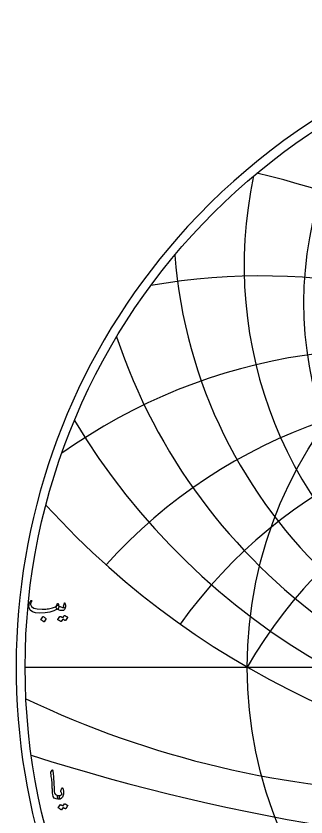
# Model space of a CAD drawing. Header units: millimetres. Extents: x -62 to 62, y -62 to 63.
# Drawn here: x -61.6 to -34.2, y -14.2 to 61.6 of the extents above; entities that cross this region are included whole.
import ezdxf

# ---------------------------------------------------------------- set-up
doc = ezdxf.new("R2010")
doc.units = ezdxf.units.MM
for name, color, linetype in [('CUT_OUTER', 1, 'Continuous'), ('ENGRAVE', 7, 'Continuous'), ('ENGRAVE_FINE', 8, 'Continuous'), ('TEXT', 5, 'Continuous')]:
    doc.layers.add(name, color=color, linetype=linetype)

msp = doc.modelspace()

# ---------------------------------------------------------------- linework, layer by layer
at = {"layer": 'CUT_OUTER'}
for centre, radius, start, end in [((-0.0002, -0.0002), 61.6124, 137.460696, 87.802279), ((-0.0008, 0.0012), 61.6111, 92.196778, 137.461198)]:
    msp.add_arc(centre, radius, start, end, dxfattribs=at)
at = {"layer": 'ENGRAVE'}
msp.add_lwpolyline([(-60.75, 0), (60.75, 0)], dxfattribs=at)
for radius in [60.75, 39.7663]:
    msp.add_circle((0, 0), radius, dxfattribs=at)
for centre, radius, start, end in [((0, 34.4386), 34.4386, 146.229962, 33.770038), ((0, 37.9809), 40.0649, 167.806282, 12.193718), ((0, 42.5685), 46.7481, 184.422486, 355.577514), ((0, 48.6482), 54.9466, 198.487195, 341.512805), ((0, 56.9678), 65.4203, 210.960954, 329.039046), ((0, -22.9591), 45.9182, 30, 150), ((0, -22.9591), 45.9182, 30, 150), ((0, 68.8773), 79.5326, 222.338487, 317.661513), ((-21.3212, 79.5719), 91.4748, 244.518396, 268.848651)]:
    msp.add_arc(centre, radius, start, end, dxfattribs=at)
at = {"layer": 'ENGRAVE_FINE'}
for centre, radius, start, end in [((-54.7232, -22.9591), 71.436, 11.140372, 77.171494), ((-54.7232, -22.9591), 71.436, 11.140372, 77.171494), ((-38.5299, -22.9591), 59.9419, 14.244026, 99.935714), ((-38.5299, -22.9591), 59.9419, 14.244026, 99.935714), ((-26.5109, -22.9591), 53.0217, 17.587954, 125.482575), ((-26.5109, -22.9591), 53.0217, 17.587954, 125.482575), ((-16.7128, -22.9591), 48.8651, 21.252599, 138.119191), ((-16.7128, -22.9591), 48.8651, 21.252599, 138.119191), ((-8.0966, -22.9591), 46.6265, 25.342886, 144.580376), ((-8.0966, -22.9591), 46.6265, 25.342886, 144.580376), ((0, 180.323), 198.0281, 252.309853, 287.690147)]:
    msp.add_arc(centre, radius, start, end, dxfattribs=at)
at = {"layer": 'TEXT'}
for points in [[(-57.6342, 5.8268), (-57.6305, 5.8249), (-57.627, 5.823), (-57.6238, 5.8211), (-57.6208, 5.8192), (-57.6178, 5.817), (-57.6145, 5.8144), (-57.6111, 5.8113), (-57.6073, 5.8077), (-57.5765, 5.7713), (-57.5642, 5.7195), (-57.5707, 5.6525), (-57.5959, 5.5701), (-57.6191, 5.52), (-57.6428, 5.4886), (-57.667, 5.4759), (-57.6917, 5.4819), (-57.7041, 5.4879), (-57.7147, 5.4905), (-57.7233, 5.4898), (-57.73, 5.4858), (-58.0442, 5.3138), (-58.4198, 5.1926), (-58.8567, 5.1222), (-59.3549, 5.1025), (-59.7577, 5.137), (-60.0619, 5.229), (-60.2674, 5.3785), (-60.3742, 5.5854), (-60.3908, 5.6831), (-60.3944, 5.7808), (-60.385, 5.8786), (-60.3627, 5.9763), (-60.3323, 6.0628), (-60.2947, 6.142), (-60.2499, 6.2141), (-60.198, 6.279), (-60.1881, 6.2872), (-60.1778, 6.2924), (-60.1671, 6.2948), (-60.1558, 6.2944), (-60.1453, 6.2898), (-60.1366, 6.2838), (-60.1299, 6.2764), (-60.1251, 6.2675), (-60.123, 6.2589), (-60.1242, 6.2484), (-60.1287, 6.2359), (-60.1366, 6.2216), (-60.1922, 6.1401), (-60.2286, 6.0606), (-60.2459, 5.983), (-60.2439, 5.9073), (-60.1529, 5.7176), (-59.9412, 5.5816), (-59.6087, 5.4992), (-59.1556, 5.4704), (-59.0312, 5.4723), (-58.907, 5.4781), (-58.783, 5.4877), (-58.6593, 5.5011), (-58.5366, 5.5183), (-58.4155, 5.5394), (-58.2961, 5.5643), (-58.1784, 5.5931), (-58.0641, 5.6256), (-57.9705, 5.6582), (-57.8974, 5.6908), (-57.8449, 5.7234), (-57.8247, 5.7406), (-57.8061, 5.7617), (-57.7893, 5.7866), (-57.7741, 5.8153), (-57.7598, 5.8474), (-57.7458, 5.8824), (-57.732, 5.9202), (-57.7185, 5.961), (-57.7132, 5.9734), (-57.7051, 5.984), (-57.6941, 5.9926), (-57.6802, 5.9993), (-57.6653, 6.0029), (-57.6514, 6.0022), (-57.6385, 5.9971), (-57.6265, 5.9878), (-57.6169, 5.9749), (-57.6112, 5.959), (-57.6093, 5.9404), (-57.6112, 5.9188)], [(-57.7491, 5.5202), (-57.7908, 5.5598), (-57.8124, 5.6093), (-57.8138, 5.669), (-57.7951, 5.7387), (-57.7547, 5.8012), (-57.7175, 5.8393), (-57.6838, 5.8529), (-57.6533, 5.8422), (-57.5096, 5.7471), (-57.3659, 5.6802), (-57.2222, 5.6417), (-57.0785, 5.6314), (-57.0735, 5.6323), (-57.0699, 5.6352), (-57.0677, 5.64), (-57.067, 5.6467), (-57.0706, 5.6594), (-57.0814, 5.6783), (-57.0993, 5.7035), (-57.1245, 5.7349), (-57.1293, 5.7444), (-57.1321, 5.754), (-57.1331, 5.7636), (-57.1321, 5.7732), (-57.0402, 6.0376), (-57.0359, 6.0477), (-57.0306, 6.0548), (-57.0244, 6.0592), (-57.0172, 6.0606), (-57.01, 6.0594), (-57.0038, 6.0558), (-56.9985, 6.0498), (-56.9942, 6.0414), (-56.9654, 5.9555), (-56.9482, 5.8699), (-56.9425, 5.7849), (-56.9482, 5.7004), (-56.9669, 5.5952), (-56.9923, 5.5097), (-57.0244, 5.4438), (-57.0632, 5.3976), (-57.0926, 5.3722), (-57.1197, 5.3535), (-57.1444, 5.3416), (-57.1666, 5.3363), (-57.295, 5.3334), (-57.4349, 5.3631), (-57.5863, 5.4254), (-57.7491, 5.5202)], [(-59.0866, 4.7615), (-59.0818, 4.7663), (-59.0751, 4.7691), (-59.0665, 4.7701), (-59.0559, 4.7691), (-58.9815, 4.7389), (-58.9113, 4.7021), (-58.8454, 4.6585), (-58.7839, 4.6082), (-58.7779, 4.6005), (-58.7752, 4.5928), (-58.7759, 4.5852), (-58.78, 4.5775), (-58.9601, 4.2863), (-58.9668, 4.2793), (-58.9755, 4.2776), (-58.986, 4.2812), (-58.9985, 4.2901), (-59.0092, 4.2978), (-59.0262, 4.3093), (-59.0495, 4.3246), (-59.0789, 4.3437), (-59.1151, 4.3667), (-59.1585, 4.3936), (-59.209, 4.4242), (-59.2667, 4.4587), (-59.2744, 4.4645), (-59.2782, 4.4702), (-59.2782, 4.476), (-59.2744, 4.4817)], [(-57.067, 4.8688), (-57.0622, 4.8736), (-57.0555, 4.8764), (-57.0469, 4.8774), (-57.0363, 4.8764), (-56.9986, 4.8623), (-56.9621, 4.8467), (-56.9268, 4.8297), (-56.8926, 4.8113), (-56.8595, 4.7912), (-56.827, 4.7691), (-56.7953, 4.7452), (-56.7643, 4.7193), (-56.7583, 4.7114), (-56.7556, 4.703), (-56.7563, 4.6942), (-56.7604, 4.6848), (-56.9444, 4.3936), (-56.9494, 4.3897), (-56.9568, 4.3897), (-56.9666, 4.3936), (-56.9789, 4.4012), (-56.9872, 4.4083), (-57.0009, 4.418), (-57.0198, 4.4303), (-57.044, 4.4453), (-57.0737, 4.4631), (-57.1092, 4.4841), (-57.1504, 4.5082), (-57.1973, 4.5354), (-57.3429, 4.3093), (-57.3496, 4.3023), (-57.3583, 4.3006), (-57.3688, 4.3042), (-57.3812, 4.3131), (-57.392, 4.3208), (-57.409, 4.3322), (-57.4323, 4.3476), (-57.4617, 4.3667), (-57.4979, 4.3897), (-57.5412, 4.4166), (-57.5918, 4.4472), (-57.6495, 4.4817), (-57.6555, 4.4875), (-57.6581, 4.4932), (-57.6574, 4.499), (-57.6533, 4.5047), (-57.4656, 4.7845), (-57.4608, 4.7892), (-57.4541, 4.7921), (-57.4454, 4.7931), (-57.4349, 4.7921), (-57.4028, 4.7817), (-57.3717, 4.7696), (-57.3415, 4.7558), (-57.3123, 4.7404), (-57.284, 4.7235), (-57.2567, 4.7054), (-57.2303, 4.6861), (-57.205, 4.6657)], [(-58.1963, -9.7443), (-58.1889, -9.7328), (-58.1819, -9.7252), (-58.1755, -9.7213), (-58.1695, -9.7213), (-58.1604, -9.7264), (-58.1522, -9.7415), (-58.145, -9.7666), (-58.1388, -9.8018), (-58.1072, -10.088), (-58.0813, -10.3527), (-58.0612, -10.5958), (-58.0468, -10.8174), (-58.0376, -11.0068), (-58.0291, -11.1766), (-58.0213, -11.3268), (-58.0143, -11.4573), (-58.0082, -11.5682), (-58.0032, -11.6595), (-57.9995, -11.7311), (-57.997, -11.7831), (-57.963, -11.9388), (-57.8878, -12.0533), (-57.7714, -12.1266), (-57.6138, -12.1586), (-57.57, -12.1701), (-57.5419, -12.197), (-57.5297, -12.2391), (-57.5333, -12.2966), (-57.5513, -12.3871), (-57.5707, -12.4518), (-57.5915, -12.4906), (-57.6138, -12.5036), (-57.8356, -12.4743), (-57.9989, -12.3867), (-58.1038, -12.2406), (-58.1503, -12.036), (-58.1576, -11.9382), (-58.1642, -11.8401), (-58.1701, -11.7418), (-58.1752, -11.6432), (-58.1799, -11.5444), (-58.1843, -11.4454), (-58.1885, -11.3461), (-58.1925, -11.2466), (-58.1996, -11.0568), (-58.2097, -10.8859), (-58.2226, -10.7339), (-58.2385, -10.6008), (-58.2571, -10.4731), (-58.2787, -10.3369), (-58.3031, -10.1923), (-58.3304, -10.0394), (-58.334, -10.0119), (-58.3333, -9.9867), (-58.3283, -9.964), (-58.3189, -9.9436)], [(-57.3839, -11.6949), (-57.2766, -11.4573), (-57.2607, -11.4312), (-57.244, -11.4219), (-57.2263, -11.4293), (-57.2076, -11.4535), (-57.1731, -11.526), (-57.1463, -11.6015), (-57.1271, -11.6802), (-57.1156, -11.762), (-57.112, -11.8474), (-57.1166, -11.9369), (-57.1293, -12.0304), (-57.1501, -12.128), (-57.2136, -12.2923), (-57.312, -12.4097), (-57.4454, -12.4801), (-57.6138, -12.5036), (-57.6332, -12.4913), (-57.6531, -12.4547), (-57.6734, -12.3936), (-57.6943, -12.3081), (-57.7003, -12.2624), (-57.6991, -12.2248), (-57.6907, -12.1953), (-57.6751, -12.174), (-57.6627, -12.1658), (-57.6483, -12.1606), (-57.632, -12.1582), (-57.6138, -12.1586), (-57.5077, -12.1553), (-57.4155, -12.1337), (-57.3372, -12.094), (-57.2727, -12.036), (-57.2698, -12.0315), (-57.2689, -12.0255), (-57.2698, -12.0181), (-57.2727, -12.0092), (-57.2878, -11.9551), (-57.3101, -11.9), (-57.3395, -11.8439), (-57.3762, -11.7869), (-57.3882, -11.7654), (-57.3934, -11.7428), (-57.392, -11.7194), (-57.3839, -11.6949)], [(-57.0428, -12.9366), (-57.038, -12.9318), (-57.0313, -12.9289), (-57.0227, -12.928), (-57.0121, -12.9289), (-56.9744, -12.9431), (-56.9379, -12.9586), (-56.9025, -12.9756), (-56.8684, -12.9941), (-56.8352, -13.0142), (-56.8028, -13.0362), (-56.7711, -13.0602), (-56.74, -13.0861), (-56.734, -13.094), (-56.7314, -13.1023), (-56.7321, -13.1112), (-56.7362, -13.1205), (-56.9202, -13.4118), (-56.9252, -13.4156), (-56.9326, -13.4156), (-56.9424, -13.4118), (-56.9546, -13.4041), (-56.963, -13.3971), (-56.9767, -13.3874), (-56.9956, -13.375), (-57.0198, -13.3601), (-57.0495, -13.3422), (-57.0849, -13.3213), (-57.1261, -13.2972), (-57.1731, -13.27), (-57.3187, -13.4961), (-57.3254, -13.5031), (-57.334, -13.5047), (-57.3446, -13.5011), (-57.357, -13.4923), (-57.3678, -13.4846), (-57.3848, -13.4731), (-57.408, -13.4578), (-57.4375, -13.4386), (-57.4737, -13.4156), (-57.517, -13.3888), (-57.5676, -13.3581), (-57.6253, -13.3237), (-57.6313, -13.3179), (-57.6339, -13.3122), (-57.6332, -13.3064), (-57.6291, -13.3007), (-57.4413, -13.0209), (-57.4366, -13.0161), (-57.4298, -13.0132), (-57.4212, -13.0123), (-57.4107, -13.0132), (-57.3786, -13.0237), (-57.3475, -13.0358), (-57.3173, -13.0495), (-57.2881, -13.065), (-57.2598, -13.0819), (-57.2325, -13.0999), (-57.2061, -13.1192), (-57.1807, -13.1397)]]:
    msp.add_lwpolyline(points, close=True, dxfattribs=at)

doc.saveas('drawing.dxf')
